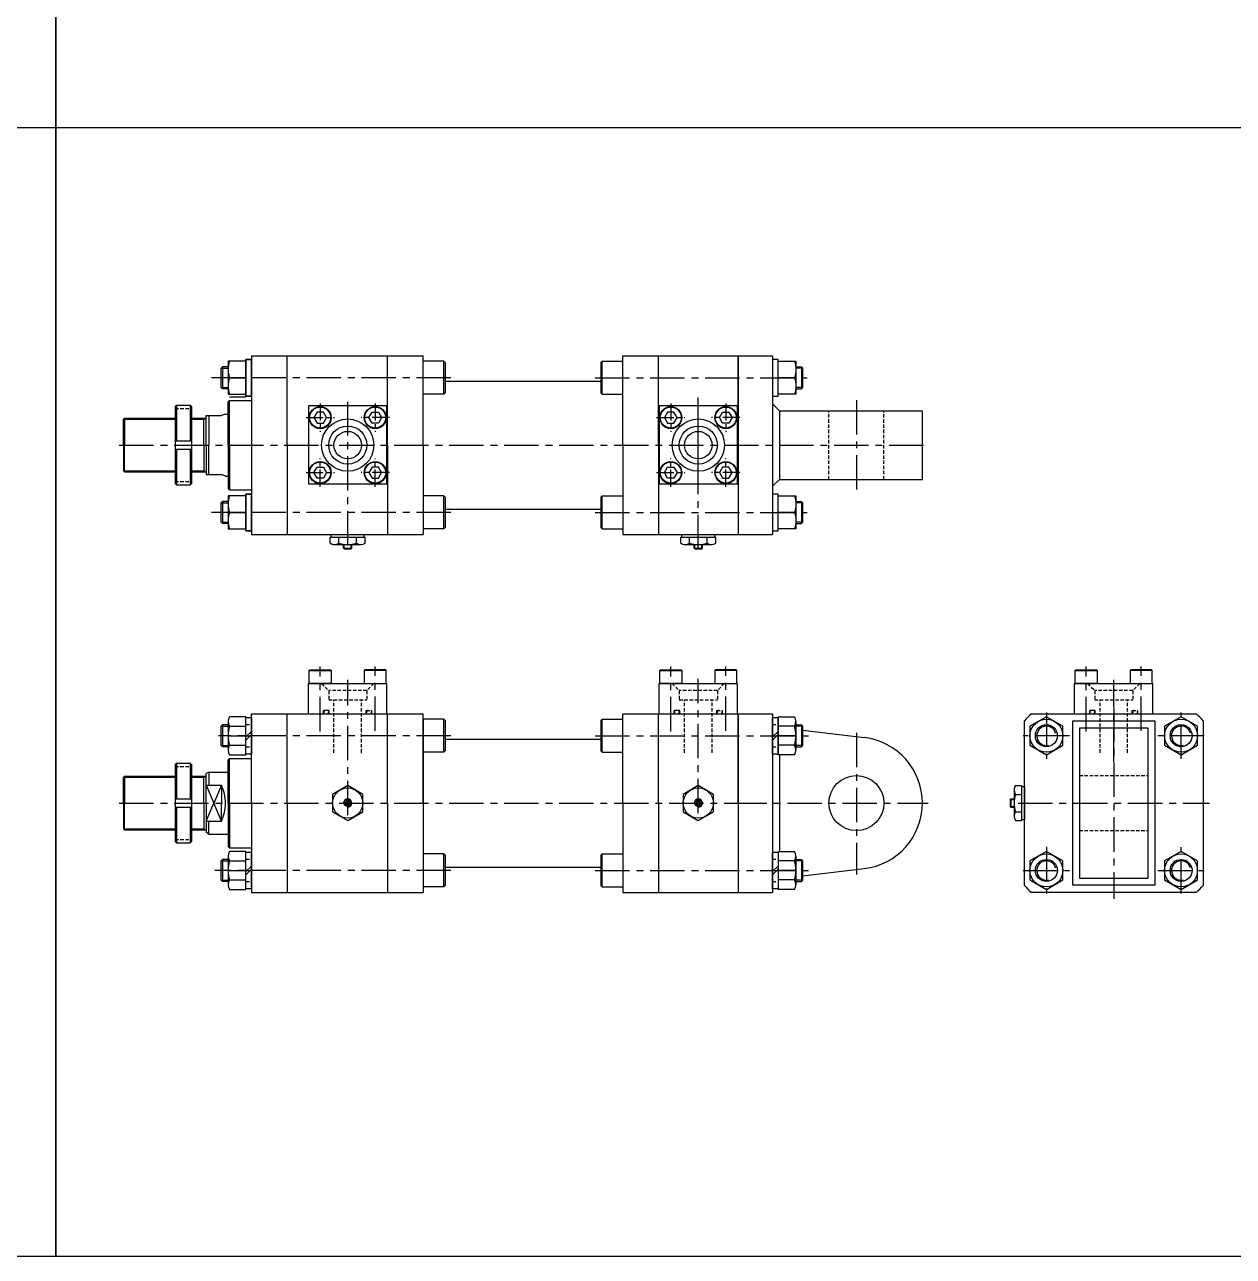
# Model space of a CAD drawing. Extents: x -819 to 10005, y 0 to 4179.
# Drawn here: x 2590 to 3469, y 2387 to 3283 of the extents above; entities that cross this region are included whole.
import ezdxf

# ---------------------------------------------------------------- set-up
doc = ezdxf.new("R2010")
doc.units = 0
doc.header["$LTSCALE"] = 10
doc.header["$MEASUREMENT"] = 0
for name, pattern in [('CENTER', [2, 1.25, -0.25, 0.25, -0.25]), ('CENTERX2', [4, 2.5, -0.5, 0.5, -0.5]), ('HIDDEN', [0.375, 0.25, -0.125])]:
    doc.linetypes.add(name, pattern=pattern)
doc.layers.get('0').update_dxf_attribs({"linetype": 'CONTINUOUS'})
doc.layers.get('DEFPOINTS').update_dxf_attribs({"linetype": 'CONTINUOUS'})
for name, color, linetype in [('BOM-UDEF', 3, 'CONTINUOUS'), ('CEN', 1, 'CENTERX2'), ('CENTER', 1, 'CENTER'), ('DIM', 2, 'CONTINUOUS'), ('HIDDEN', 2, 'HIDDEN'), ('ML', 7, 'CONTINUOUS')]:
    doc.layers.add(name, color=color, linetype=linetype)

msp = doc.modelspace()

# ---------------------------------------------------------------- linework, layer by layer
for p, q in [((2613, 2387.17), (2613, 4179.17)), ((2613, 4029.17), (2613, 2387.17)), ((5627.93, 3208.17), (0, 3208.17)), ((2822.23, 2902.42), (2822.73, 2901.92)), ((2822.23, 2902.42), (2828.23, 2902.42)), ((2822.73, 2901.92), (2827.73, 2901.92)), ((2828.23, 2902.42), (2827.73, 2901.92)), ((3077.23, 2902.42), (3077.73, 2901.92)), ((3077.23, 2902.42), (3083.23, 2902.42)), ((3077.73, 2901.92), (3082.73, 2901.92)), ((3083.23, 2902.42), (3082.73, 2901.92)), ((3307.5, 2719.9), (3307, 2719.4)), ((3307, 2719.4), (3307, 2714.4)), ((3307.5, 2719.9), (3307.5, 2713.9)), ((3307.5, 2713.9), (3307, 2714.4)), ((5627.93, 2387.17), (0, 2387.17))]:
    msp.add_line(p, q)
at = {"color": 7, "linetype": 'Continuous'}
for p, q in [((2813.23, 2912.32), (2837.23, 2912.32)), ((2813.23, 2910.32), (2813.23, 2912.32)), ((2837.23, 2910.32), (2837.23, 2912.32)), ((3068.23, 2912.32), (3092.23, 2912.32)), ((3068.23, 2910.32), (3068.23, 2912.32)), ((3092.23, 2910.32), (3092.23, 2912.32)), ((2812.53, 2905.9), (2812.53, 2910.32)), ((2812.53, 2910.32), (2825.23, 2910.32)), ((2815.7, 2904.92), (2834.76, 2904.92)), ((2818.88, 2905.9), (2818.88, 2910.32)), ((2822.73, 2901.92), (2822.73, 2904.92)), ((2825.23, 2910.32), (2837.93, 2910.32)), ((2827.73, 2901.92), (2827.73, 2904.92)), ((2831.58, 2905.9), (2831.58, 2910.32)), ((2837.93, 2905.9), (2837.93, 2910.32)), ((3067.53, 2905.9), (3067.53, 2910.32)), ((3067.53, 2910.32), (3080.23, 2910.32)), ((3070.7, 2904.92), (3089.76, 2904.92)), ((3073.88, 2905.9), (3073.88, 2910.32)), ((3077.73, 2901.92), (3077.73, 2904.92)), ((3080.23, 2910.32), (3092.93, 2910.32)), ((3082.73, 2901.92), (3082.73, 2904.92)), ((3086.58, 2905.9), (3086.58, 2910.32)), ((3092.93, 2905.9), (3092.93, 2910.32)), ((3310, 2726.43), (3310, 2707.38)), ((3310.98, 2729.61), (3315.4, 2729.61)), ((3315.4, 2729.61), (3315.4, 2716.9)), ((3315.4, 2728.9), (3317.4, 2728.9)), ((3317.4, 2728.9), (3317.4, 2704.9)), ((3307, 2719.4), (3310, 2719.4)), ((3310.98, 2723.25), (3315.4, 2723.25)), ((3315.4, 2716.9), (3315.4, 2704.2)), ((3307, 2714.4), (3310, 2714.4)), ((3310.98, 2710.55), (3315.4, 2710.55)), ((3310.98, 2704.2), (3315.4, 2704.2)), ((3315.4, 2704.9), (3317.4, 2704.9))]:
    msp.add_line(p, q, dxfattribs=at)
at = {"color": 3}
for p, q in [((2822.23, 2902.42), (2822.23, 2904.92)), ((2828.23, 2902.42), (2828.23, 2904.92)), ((3077.23, 2902.42), (3077.23, 2904.92)), ((3083.23, 2902.42), (3083.23, 2904.92)), ((3307.5, 2719.9), (3310, 2719.9)), ((3307.5, 2713.9), (3310, 2713.9))]:
    msp.add_line(p, q, dxfattribs=at)
at = {"color": 7, "linetype": 'Continuous'}
for points in [[(2814.23, 2710.55), (2825.23, 2704.2), (2836.23, 2710.55), (2836.23, 2723.25), (2825.23, 2729.61), (2814.23, 2723.25)], [(3069.23, 2710.55), (3080.23, 2704.2), (3091.23, 2710.55), (3091.23, 2723.25), (3080.23, 2729.61), (3069.23, 2723.25)], [(2824.36, 2718.4), (2823.5, 2716.9), (2824.36, 2715.4), (2826.1, 2715.4), (2826.96, 2716.9), (2826.1, 2718.4)], [(3079.36, 2718.4), (3078.5, 2716.9), (3079.36, 2715.4), (3081.1, 2715.4), (3081.96, 2716.9), (3081.1, 2718.4)]]:
    msp.add_lwpolyline(points, close=True, dxfattribs=at)
for centre, radius in [((2825.23, 2716.9), 11), ((3080.23, 2716.9), 11), ((2825.23, 2716.9), 2.5), ((3080.23, 2716.9), 2.5)]:
    msp.add_circle(centre, radius, dxfattribs=at)
for centre, radius, start, end in [((2815.7, 2910.54), 5.62, 235.61575, 270), ((2815.7, 2910.54), 5.62, 235.61575, 304.38425), ((2825.23, 2925.94), 21.02, 252.41205, 270), ((2825.23, 2925.94), 21.02, 270, 287.58795), ((2834.76, 2910.54), 5.62, 235.61575, 304.38425), ((3070.7, 2910.54), 5.62, 235.61575, 270), ((3070.7, 2910.54), 5.62, 235.61575, 304.38425), ((3080.23, 2925.94), 21.02, 252.41205, 270), ((3080.23, 2925.94), 21.02, 270, 287.58795), ((3089.76, 2910.54), 5.62, 235.61575, 304.38425), ((3315.63, 2726.43), 5.62, 145.61575, 180), ((3315.63, 2726.43), 5.62, 145.61575, 214.38425), ((3331.02, 2716.9), 21.02, 162.41205, 180), ((3331.02, 2716.9), 21.02, 180, 197.58795), ((3315.63, 2707.38), 5.62, 145.61575, 214.38425)]:
    msp.add_arc(centre, radius, start, end, dxfattribs=at)
at = {"layer": 'BOM-UDEF', "color": 0}
for p, q in [((3412.4, 2776.4), (3352.4, 2776.4)), ((3352.4, 2776.4), (3352.4, 2657.4)), ((3357.4, 2771.4), (3357.4, 2662.4)), ((3407.4, 2771.4), (3357.4, 2771.4)), ((3407.4, 2662.4), (3407.4, 2771.4)), ((3412.4, 2657.4), (3412.4, 2776.4)), ((3357.4, 2662.4), (3407.4, 2662.4)), ((3352.4, 2657.4), (3412.4, 2657.4))]:
    msp.add_line(p, q, dxfattribs=at)
at = {"layer": 'CEN'}
for p, q in [((2900.33, 3026.32), (2726.24, 3026.32)), ((3005.3, 3026.32), (3159.51, 3026.32)), ((3080.23, 2946.9), (3080.23, 3016.17)), ((2825.23, 2904.35), (2825.23, 3008.88)), ((3080.23, 2901.59), (3080.23, 3008.88)), ((3195.23, 3010.03), (3195.23, 2944.13)), ((2659.06, 2977.32), (3247.08, 2977.32)), ((3080.23, 2977.32), (3080.23, 2977.4)), ((3080.23, 2977.32), (3080.23, 2977.24)), ((2900.33, 2928.32), (2726.24, 2928.32)), ((3005.3, 2928.32), (3159.51, 2928.32)), ((2805.23, 2769.08), (2805.23, 2816.17)), ((2845.23, 2769.35), (2845.23, 2816.17)), ((3060.23, 2769.08), (3060.23, 2816.17)), ((3100.23, 2769.35), (3100.23, 2816.17)), ((3362.4, 2769.08), (3362.4, 2816.17)), ((3402.4, 2769.35), (3402.4, 2816.17)), ((2825.23, 2708.15), (2825.23, 2806.65)), ((3080.23, 2709.49), (3080.23, 2807.27)), ((3382.4, 2746.89), (3382.4, 2806.65)), ((3333.4, 2782.75), (3333.4, 2749.06)), ((3382.4, 2786.54), (3382.4, 2647.27)), ((3431.4, 2749.06), (3431.4, 2782.75)), ((2900.33, 2765.9), (2731.37, 2765.9)), ((3005.3, 2765.9), (3160.98, 2765.9)), ((3195.23, 2768.01), (3195.23, 2665.01)), ((3350.25, 2765.9), (3316.56, 2765.9)), ((3448.25, 2765.9), (3414.56, 2765.9)), ((2659.06, 2716.9), (3114.33, 2716.9)), ((3105.04, 2716.9), (3247.47, 2716.9)), ((3312.76, 2716.9), (3452.04, 2716.9)), ((3333.4, 2684.75), (3333.4, 2651.06)), ((3431.4, 2651.06), (3431.4, 2684.75)), ((2900.33, 2667.9), (2728.7, 2667.9)), ((3005.3, 2667.9), (3162.77, 2667.9)), ((3316.56, 2667.9), (3350.25, 2667.9)), ((3414.56, 2667.9), (3448.25, 2667.9))]:
    msp.add_line(p, q, dxfattribs=at)
at = {"layer": 'CENTER'}
for p, q in [((2738.14, 3026.32), (2751.32, 3026.32)), ((3151.32, 3026.32), (3138.14, 3026.32)), ((2805.23, 3007.63), (2805.23, 2987.01)), ((2845.23, 3007.63), (2845.23, 2987.01)), ((3060.23, 3007.63), (3060.23, 2987.01)), ((3100.23, 3007.63), (3100.23, 2987.01)), ((2794.92, 2997.32), (2815.54, 2997.32)), ((2855.54, 2997.32), (2834.92, 2997.32)), ((3049.92, 2997.32), (3070.54, 2997.32)), ((3110.54, 2997.32), (3089.92, 2997.32)), ((2805.23, 2947.01), (2805.23, 2967.63)), ((2845.23, 2947.01), (2845.23, 2967.63)), ((3060.23, 2947.01), (3060.23, 2967.63)), ((3100.23, 2947.01), (3100.23, 2967.63)), ((2794.92, 2957.32), (2815.54, 2957.32)), ((2855.54, 2957.32), (2834.92, 2957.32)), ((3049.92, 2957.32), (3070.54, 2957.32)), ((3110.54, 2957.32), (3089.92, 2957.32)), ((2738.14, 2928.32), (2751.32, 2928.32)), ((3151.32, 2928.32), (3138.14, 2928.32)), ((2738.14, 2765.9), (2751.32, 2765.9)), ((2751.14, 2765.9), (2755.32, 2765.9)), ((3134.14, 2765.9), (3138.32, 2765.9)), ((3151.32, 2765.9), (3138.14, 2765.9)), ((2738.14, 2667.9), (2751.32, 2667.9)), ((2751.14, 2667.9), (2755.32, 2667.9)), ((3134.14, 2667.9), (3138.32, 2667.9)), ((3151.32, 2667.9), (3138.14, 2667.9))]:
    msp.add_line(p, q, dxfattribs=at)
at = {"layer": 'DEFPOINTS', "color": 0, "linetype": 'ByBlock'}
for p in [(2738.39, 2756.9), (2722.23, 2695.4), (2738.39, 2676.9)]:
    msp.add_point(p, dxfattribs=at)
at = {"layer": 'DIM'}
for centre in [(2825.23, 2716.9), (3080.23, 2716.9)]:
    msp.add_arc(centre, 3, 270, 180, dxfattribs=at)
at = {"layer": 'HIDDEN'}
for p, q in [((2751.23, 2774), (2755.23, 2774)), ((3134.23, 2774), (3138.23, 2774)), ((2751.23, 2757.8), (2755.23, 2757.8)), ((3134.23, 2757.8), (3138.23, 2757.8)), ((2751.23, 2676), (2755.23, 2676)), ((3134.23, 2676), (3138.23, 2676)), ((2751.23, 2659.8), (2755.23, 2659.8)), ((3134.23, 2659.8), (3138.23, 2659.8))]:
    msp.add_line(p, q, dxfattribs=at)
at = {"layer": 'ML'}
for p, q in [((2755.23, 3039.62), (2751.23, 3039.62)), ((2751.23, 3039.62), (2751.23, 3013.02)), ((2751.23, 3039.62), (2755.23, 3039.62)), ((2751.23, 3013.02), (2751.23, 3039.62)), ((2755.23, 3042.32), (2880.23, 3042.32)), ((2755.23, 3042.32), (2755.23, 2912.32)), ((2755.23, 3013.02), (2755.23, 3039.62)), ((2755.23, 3039.62), (2755.23, 3013.02)), ((2781.23, 2977.32), (2781.23, 3042.32)), ((2854.23, 2977.32), (2854.23, 3042.32)), ((2880.23, 2977.32), (2880.23, 3042.32)), ((2895.23, 3038.32), (2880.23, 3038.32)), ((2895.23, 3014.32), (2895.23, 3038.32)), ((2896.23, 3037.32), (2895.23, 3038.32)), ((3009.23, 3037.32), (3010.23, 3038.32)), ((3010.23, 3038.32), (3025.23, 3038.32)), ((3010.23, 3014.32), (3010.23, 3038.32)), ((3025.23, 2977.32), (3025.23, 3042.32)), ((3025.23, 3042.32), (3109.23, 3042.32)), ((3051.23, 2977.32), (3051.23, 3042.32)), ((3109.23, 2977.32), (3109.23, 3042.32)), ((3109.23, 2977.32), (3109.23, 3042.32)), ((3109.23, 3042.32), (3134.23, 3042.32)), ((3109.23, 3042.32), (3109.23, 2912.32)), ((3134.23, 3042.32), (3134.23, 2912.32)), ((3134.23, 3042.32), (3134.23, 2912.32)), ((3138.23, 3039.62), (3134.23, 3039.62)), ((3134.23, 3039.62), (3134.23, 3013.02)), ((3138.23, 3013.02), (3138.23, 3039.62)), ((2734.23, 3034.32), (2733.23, 3033.32)), ((2733.23, 3019.32), (2733.23, 3033.32)), ((2734.23, 3034.32), (2734.23, 3018.32)), ((2738.23, 3034.32), (2734.23, 3034.32)), ((2896.23, 3037.32), (2896.23, 3015.32)), ((3009.23, 3037.32), (3009.23, 3015.32)), ((3151.23, 3034.32), (3155.23, 3034.32)), ((3155.23, 3034.32), (3156.23, 3033.32)), ((3155.23, 3034.32), (3155.23, 3018.32)), ((3156.23, 3019.32), (3156.23, 3033.32)), ((2751.23, 3026.32), (2739.3, 3026.32)), ((2896.23, 3023.82), (3009.23, 3023.82)), ((3138.23, 3026.32), (3150.16, 3026.32)), ((2733.23, 3019.32), (2734.23, 3018.32)), ((2738.23, 3018.32), (2734.23, 3018.32)), ((2739.3, 3012.47), (2751.23, 3012.47)), ((2751.23, 3013.02), (2755.23, 3013.02)), ((2755.23, 3013.02), (2751.23, 3013.02)), ((2895.23, 3014.32), (2880.23, 3014.32)), ((2896.23, 3015.32), (2895.23, 3014.32)), ((3009.23, 3015.32), (3010.23, 3014.32)), ((3010.23, 3014.32), (3025.23, 3014.32)), ((3134.23, 3013.02), (3138.23, 3013.02)), ((3151.23, 3018.32), (3155.23, 3018.32)), ((3156.23, 3019.32), (3155.23, 3018.32)), ((2700.7, 3006.32), (2699.7, 3005.32)), ((2699.7, 3005.32), (2699.7, 2949.32)), ((2700.7, 3006.32), (2710.7, 3006.32)), ((2700.7, 3006.32), (2700.7, 2980.32)), ((2710.7, 3006.32), (2711.7, 3005.32)), ((2710.7, 3006.32), (2710.7, 2980.32)), ((2711.7, 3005.32), (2711.7, 2949.32)), ((2738.23, 3008.82), (2739.23, 3009.82)), ((2738.23, 2977.32), (2738.23, 3008.82)), ((2739.23, 2977.32), (2739.23, 3009.82)), ((2739.23, 3009.82), (2755.23, 3009.82)), ((2853.73, 3005.82), (2796.73, 3005.82)), ((2796.73, 3005.82), (2796.73, 2948.82)), ((2853.73, 2948.82), (2853.73, 3005.82)), ((3051.73, 3005.82), (3051.73, 2948.82)), ((3108.73, 3005.82), (3051.73, 3005.82)), ((3108.73, 2948.82), (3108.73, 3005.82)), ((3108.73, 2948.82), (3108.73, 3005.82)), ((3134.23, 3007.32), (3139.23, 3002.32)), ((3139.23, 3002.32), (3243.23, 3002.32)), ((3139.23, 3002.32), (3139.23, 2952.32)), ((3243.23, 2952.32), (3243.23, 3002.32)), ((2662.98, 2996.82), (2662.23, 2996.07)), ((2662.23, 2977.32), (2662.23, 2996.07)), ((2662.98, 2996.82), (2662.98, 2977.32)), ((2662.98, 2996.82), (2699.7, 2996.82)), ((2711.7, 2996.82), (2722.23, 2996.82)), ((2720.54, 2977.32), (2720.54, 2996.82)), ((2722.23, 2977.32), (2722.23, 2998.82)), ((2722.23, 2998.82), (2733.33, 2998.82)), ((2724.23, 2998.82), (2724.23, 2977.32)), ((2736.33, 2999.82), (2733.33, 2998.82)), ((2736.33, 2999.82), (2738.23, 2999.82)), ((2662.23, 2977.32), (2662.23, 2958.57)), ((2662.98, 2957.82), (2662.98, 2977.32)), ((2699.7, 2980.32), (2711.7, 2980.32)), ((2720.54, 2977.32), (2720.54, 2957.82)), ((2722.23, 2977.32), (2722.23, 2955.82)), ((2724.23, 2955.82), (2724.23, 2977.32)), ((2738.23, 2977.32), (2738.23, 2945.82)), ((2739.23, 2977.32), (2739.23, 2944.82)), ((2781.23, 2977.32), (2781.23, 2912.32)), ((2854.23, 2977.32), (2854.23, 2912.32)), ((2880.23, 2977.32), (2880.23, 2912.32)), ((3025.23, 2977.32), (3025.23, 2912.32)), ((3051.23, 2977.32), (3051.23, 2912.32)), ((3109.23, 2977.32), (3109.23, 2912.32)), ((3109.23, 2977.32), (3109.23, 2912.32)), ((2699.7, 2974.32), (2711.7, 2974.32)), ((2700.7, 2974.32), (2700.7, 2948.32)), ((2710.7, 2974.32), (2710.7, 2948.32)), ((2662.98, 2957.82), (2662.23, 2958.57)), ((2662.98, 2957.82), (2699.7, 2957.82)), ((2711.7, 2957.82), (2722.23, 2957.82)), ((2700.7, 2948.32), (2699.7, 2949.32)), ((2700.7, 2948.32), (2710.7, 2948.32)), ((2710.7, 2948.32), (2711.7, 2949.32)), ((2722.23, 2955.82), (2733.33, 2955.82)), ((2736.33, 2954.82), (2733.33, 2955.82)), ((2736.33, 2954.82), (2738.23, 2954.82)), ((2736.33, 2954.82), (2738.23, 2954.82)), ((2853.73, 2948.82), (2796.73, 2948.82)), ((3108.73, 2948.82), (3051.73, 2948.82)), ((3134.23, 2947.32), (3139.23, 2952.32)), ((3139.23, 2952.32), (3243.23, 2952.32)), ((2738.23, 2945.82), (2739.23, 2944.82)), ((2739.23, 2944.82), (2755.23, 2944.82)), ((2755.23, 2941.62), (2751.23, 2941.62)), ((2751.23, 2941.62), (2751.23, 2915.02)), ((2751.23, 2941.62), (2755.23, 2941.62)), ((2751.23, 2915.02), (2751.23, 2941.62)), ((2755.23, 2915.02), (2755.23, 2941.62)), ((2755.23, 2941.62), (2755.23, 2915.02)), ((2895.23, 2940.32), (2880.23, 2940.32)), ((2895.23, 2916.32), (2895.23, 2940.32)), ((2896.23, 2939.32), (2895.23, 2940.32)), ((2896.23, 2939.32), (2896.23, 2917.32)), ((3009.23, 2939.32), (3010.23, 2940.32)), ((3009.23, 2939.32), (3009.23, 2917.32)), ((3010.23, 2940.32), (3025.23, 2940.32)), ((3010.23, 2916.32), (3010.23, 2940.32)), ((3138.23, 2941.62), (3134.23, 2941.62)), ((3138.23, 2915.02), (3138.23, 2941.62)), ((2734.23, 2936.32), (2733.23, 2935.32)), ((2733.23, 2921.32), (2733.23, 2935.32)), ((2734.23, 2936.32), (2734.23, 2920.32)), ((2738.23, 2936.32), (2734.23, 2936.32)), ((2896.23, 2930.82), (3009.23, 2930.82)), ((3151.23, 2936.32), (3155.23, 2936.32)), ((3155.23, 2936.32), (3155.23, 2920.32)), ((3155.23, 2936.32), (3156.23, 2935.32)), ((3156.23, 2921.32), (3156.23, 2935.32)), ((2733.23, 2921.32), (2734.23, 2920.32)), ((2751.23, 2928.32), (2739.3, 2928.32)), ((3138.23, 2928.32), (3150.16, 2928.32)), ((3156.23, 2921.32), (3155.23, 2920.32)), ((2738.23, 2920.32), (2734.23, 2920.32)), ((2751.23, 2915.02), (2755.23, 2915.02)), ((2755.23, 2915.02), (2751.23, 2915.02)), ((2755.23, 2912.32), (2880.23, 2912.32)), ((2755.23, 2912.32), (2880.23, 2912.32)), ((2895.23, 2916.32), (2880.23, 2916.32)), ((2896.23, 2917.32), (2895.23, 2916.32)), ((3009.23, 2917.32), (3010.23, 2916.32)), ((3010.23, 2916.32), (3025.23, 2916.32)), ((3025.23, 2912.32), (3134.23, 2912.32)), ((3134.23, 2915.02), (3138.23, 2915.02)), ((3151.23, 2920.32), (3155.23, 2920.32)), ((2797.23, 2813.3), (2797.58, 2813.9)), ((2797.58, 2813.9), (2812.88, 2813.9)), ((2812.88, 2813.9), (2813.23, 2813.3)), ((2837.58, 2813.9), (2837.23, 2813.3)), ((2852.88, 2813.9), (2837.58, 2813.9)), ((2853.23, 2813.3), (2852.88, 2813.9)), ((3052.23, 2813.3), (3052.58, 2813.9)), ((3052.58, 2813.9), (3067.88, 2813.9)), ((3067.88, 2813.9), (3068.23, 2813.3)), ((3092.58, 2813.9), (3092.23, 2813.3)), ((3107.88, 2813.9), (3092.58, 2813.9)), ((3108.23, 2813.3), (3107.88, 2813.9)), ((3354.4, 2813.3), (3354.75, 2813.9)), ((3354.75, 2813.9), (3370.06, 2813.9)), ((3370.06, 2813.9), (3370.4, 2813.3)), ((3394.75, 2813.9), (3394.4, 2813.3)), ((3410.06, 2813.9), (3394.75, 2813.9)), ((3410.4, 2813.3), (3410.06, 2813.9)), ((2797.23, 2803.9), (2797.23, 2813.3)), ((2797.23, 2813.3), (2813.23, 2813.3)), ((2813.23, 2813.3), (2813.23, 2803.9)), ((2853.23, 2813.3), (2837.23, 2813.3)), ((2837.23, 2813.3), (2837.23, 2803.9)), ((2853.23, 2803.9), (2853.23, 2813.3)), ((3052.23, 2813.3), (3068.23, 2813.3)), ((3052.23, 2803.9), (3052.23, 2813.3)), ((3068.23, 2813.3), (3068.23, 2803.9)), ((3108.23, 2813.3), (3092.23, 2813.3)), ((3092.23, 2813.3), (3092.23, 2803.9)), ((3108.23, 2803.9), (3108.23, 2813.3)), ((3354.4, 2813.3), (3370.4, 2813.3)), ((3354.4, 2803.9), (3354.4, 2813.3)), ((3370.4, 2813.3), (3370.4, 2803.9)), ((3410.4, 2813.3), (3394.4, 2813.3)), ((3394.4, 2813.3), (3394.4, 2803.9)), ((3410.4, 2803.9), (3410.4, 2813.3)), ((2796.73, 2803.9), (2853.73, 2803.9)), ((2796.73, 2781.9), (2796.73, 2803.9)), ((2813.23, 2803.9), (2797.23, 2803.9)), ((2853.73, 2781.9), (2853.73, 2803.9)), ((3051.73, 2803.9), (3108.73, 2803.9)), ((3051.73, 2781.9), (3051.73, 2803.9)), ((3068.23, 2803.9), (3052.23, 2803.9)), ((3108.73, 2781.9), (3108.73, 2803.9)), ((3353.9, 2803.9), (3410.9, 2803.9)), ((3353.9, 2781.9), (3353.9, 2803.9)), ((3370.4, 2803.9), (3354.4, 2803.9)), ((3410.9, 2781.9), (3410.9, 2803.9)), ((2751.23, 2779.76), (2739.3, 2779.76)), ((2751.23, 2752.05), (2751.23, 2779.76)), ((2755.23, 2716.9), (2755.23, 2781.9)), ((2755.23, 2781.9), (2880.23, 2781.9)), ((2755.23, 2753.9), (2755.23, 2777.9)), ((2781.23, 2716.9), (2781.23, 2781.9)), ((2854.23, 2716.9), (2854.23, 2781.9)), ((2880.23, 2716.9), (2880.23, 2781.9)), ((2895.23, 2777.9), (2880.23, 2777.9)), ((2880.23, 2777.9), (2880.23, 2655.9)), ((2895.23, 2753.9), (2895.23, 2777.9)), ((2896.23, 2776.9), (2895.23, 2777.9)), ((3009.23, 2776.9), (3010.23, 2777.9)), ((3010.23, 2777.9), (3025.23, 2777.9)), ((3010.23, 2753.9), (3010.23, 2777.9)), ((3025.23, 2716.9), (3025.23, 2781.9)), ((3025.23, 2781.9), (3109.23, 2781.9)), ((3051.23, 2716.9), (3051.23, 2781.9)), ((3109.23, 2716.9), (3109.23, 2781.9)), ((3109.23, 2716.9), (3109.23, 2781.9)), ((3109.23, 2781.9), (3134.23, 2781.9)), ((3109.23, 2781.9), (3109.23, 2651.9)), ((3134.23, 2781.9), (3134.23, 2651.9)), ((3138.23, 2779.76), (3150.16, 2779.76)), ((3138.23, 2752.05), (3138.23, 2779.76)), ((3322.45, 2781.9), (3442.35, 2781.9)), ((2734.23, 2773.9), (2733.23, 2772.9)), ((2733.23, 2758.9), (2733.23, 2772.9)), ((2734.23, 2773.9), (2734.23, 2757.9)), ((2738.23, 2773.9), (2734.23, 2773.9)), ((2738.23, 2776.3), (2738.23, 2755.51)), ((2739.3, 2772.83), (2751.23, 2772.83)), ((2751.23, 2765.04), (2755.23, 2769.04)), ((2896.23, 2776.9), (2896.23, 2754.9)), ((3009.23, 2776.9), (3009.23, 2754.9)), ((3134.23, 2765.04), (3138.23, 2769.04)), ((3150.16, 2772.83), (3138.23, 2772.83)), ((3151.23, 2776.3), (3151.23, 2755.51)), ((3151.23, 2773.9), (3155.23, 2773.9)), ((3155.23, 2773.9), (3156.23, 2772.9)), ((3155.23, 2773.9), (3155.23, 2757.9)), ((3156.23, 2758.9), (3156.23, 2772.9)), ((3156.23, 2769.88), (3200.9, 2764.57)), ((3317.4, 2656.96), (3317.4, 2776.85)), ((3447.4, 2776.85), (3447.4, 2656.96)), ((2751.23, 2762.77), (2755.23, 2766.77)), ((2896.23, 2763.4), (3009.23, 2763.4)), ((3134.23, 2762.77), (3138.23, 2766.77)), ((2733.23, 2758.9), (2734.23, 2757.9)), ((2738.23, 2757.9), (2734.23, 2757.9)), ((2739.3, 2758.98), (2751.23, 2758.98)), ((2739.3, 2752.05), (2751.23, 2752.05)), ((2895.23, 2753.9), (2880.23, 2753.9)), ((2896.23, 2754.9), (2895.23, 2753.9)), ((3009.23, 2754.9), (3010.23, 2753.9)), ((3010.23, 2753.9), (3025.23, 2753.9)), ((3150.16, 2758.98), (3138.23, 2758.98)), ((3150.16, 2752.05), (3138.23, 2752.05)), ((3139.23, 2752.05), (3139.23, 2681.76)), ((3151.23, 2757.9), (3155.23, 2757.9)), ((3156.23, 2758.9), (3155.23, 2757.9)), ((2700.7, 2745.9), (2699.7, 2744.9)), ((2699.7, 2744.9), (2699.7, 2688.9)), ((2700.7, 2745.9), (2710.7, 2745.9)), ((2700.7, 2745.9), (2700.7, 2719.9)), ((2710.7, 2745.9), (2711.7, 2744.9)), ((2710.7, 2745.9), (2710.7, 2719.9)), ((2711.7, 2744.9), (2711.7, 2688.9)), ((2738.23, 2748.4), (2739.23, 2749.4)), ((2738.23, 2716.9), (2738.23, 2748.4)), ((2739.23, 2716.9), (2739.23, 2749.4)), ((2739.23, 2749.4), (2755.23, 2749.4)), ((2662.98, 2736.4), (2662.23, 2735.65)), ((2662.23, 2716.9), (2662.23, 2735.65)), ((2662.98, 2736.4), (2699.7, 2736.4)), ((2662.98, 2736.4), (2662.98, 2716.9)), ((2711.7, 2736.4), (2722.23, 2736.4)), ((2720.54, 2716.9), (2720.54, 2736.4)), ((2724.23, 2739.4), (2722.23, 2738.4)), ((2722.23, 2716.9), (2722.23, 2738.4)), ((2724.23, 2739.4), (2724.23, 2730.03)), ((2724.23, 2739.4), (2738.23, 2739.4)), ((2722.23, 2730.03), (2733.33, 2730.03)), ((2733.33, 2730.03), (2733.33, 2716.9)), ((2662.23, 2716.9), (2662.23, 2698.15)), ((2662.98, 2697.4), (2662.98, 2716.9)), ((2699.7, 2719.9), (2711.7, 2719.9)), ((2720.54, 2716.9), (2720.54, 2697.4)), ((2722.23, 2716.9), (2722.23, 2695.4)), ((2733.33, 2703.78), (2733.33, 2716.9)), ((2738.23, 2716.9), (2738.23, 2685.4)), ((2739.23, 2716.9), (2739.23, 2684.4)), ((2755.23, 2716.9), (2755.23, 2651.9)), ((2781.23, 2716.9), (2781.23, 2651.9)), ((2854.23, 2716.9), (2854.23, 2651.9)), ((2880.23, 2716.9), (2880.23, 2651.9)), ((3025.23, 2716.9), (3025.23, 2651.9)), ((3051.23, 2716.9), (3051.23, 2651.9)), ((3109.23, 2716.9), (3109.23, 2651.9)), ((3109.23, 2716.9), (3109.23, 2651.9)), ((2699.7, 2713.9), (2711.7, 2713.9)), ((2700.7, 2713.9), (2700.7, 2687.9)), ((2710.7, 2713.9), (2710.7, 2687.9)), ((2662.98, 2697.4), (2662.23, 2698.15)), ((2662.98, 2697.4), (2699.7, 2697.4)), ((2711.7, 2697.4), (2722.23, 2697.4)), ((2722.23, 2703.78), (2733.33, 2703.78)), ((2724.23, 2694.4), (2724.23, 2703.78)), ((2700.7, 2687.9), (2699.7, 2688.9)), ((2710.7, 2687.9), (2711.7, 2688.9)), ((2724.23, 2694.4), (2722.23, 2695.4)), ((2724.23, 2694.4), (2738.23, 2694.4)), ((2700.7, 2687.9), (2710.7, 2687.9)), ((2738.23, 2685.4), (2739.23, 2684.4)), ((2739.23, 2684.4), (2755.23, 2684.4)), ((2751.23, 2681.76), (2739.3, 2681.76)), ((2751.23, 2654.05), (2751.23, 2681.76)), ((2755.23, 2655.9), (2755.23, 2679.9)), ((2895.23, 2679.9), (2880.23, 2679.9)), ((2895.23, 2655.9), (2895.23, 2679.9)), ((2896.23, 2678.9), (2895.23, 2679.9)), ((3009.23, 2678.9), (3010.23, 2679.9)), ((3010.23, 2679.9), (3025.23, 2679.9)), ((3010.23, 2655.9), (3010.23, 2679.9)), ((3138.23, 2681.76), (3150.16, 2681.76)), ((3138.23, 2681.76), (3138.23, 2654.05)), ((2734.23, 2675.9), (2733.23, 2674.9)), ((2733.23, 2660.9), (2733.23, 2674.9)), ((2738.23, 2675.9), (2734.23, 2675.9)), ((2734.23, 2675.9), (2734.23, 2659.9)), ((2738.23, 2678.3), (2738.23, 2657.51)), ((2739.3, 2674.83), (2751.23, 2674.83)), ((2751.23, 2667.04), (2755.23, 2671.04)), ((2896.23, 2678.9), (2896.23, 2656.9)), ((2896.23, 2670.4), (3009.23, 2670.4)), ((3009.23, 2678.9), (3009.23, 2656.9)), ((3134.23, 2667.04), (3138.23, 2671.04)), ((3150.16, 2674.83), (3138.23, 2674.83)), ((3151.23, 2678.3), (3151.23, 2657.51)), ((3151.23, 2675.9), (3155.23, 2675.9)), ((3155.23, 2675.9), (3155.23, 2659.9)), ((3155.23, 2675.9), (3156.23, 2674.9)), ((3156.23, 2660.9), (3156.23, 2674.9)), ((2751.23, 2664.77), (2755.23, 2668.77)), ((3134.23, 2664.77), (3138.23, 2668.77)), ((3156.23, 2663.93), (3200.9, 2669.24)), ((2733.23, 2660.9), (2734.23, 2659.9)), ((2738.23, 2659.9), (2734.23, 2659.9)), ((2739.3, 2660.98), (2751.23, 2660.98)), ((2739.3, 2654.05), (2751.23, 2654.05)), ((2895.23, 2655.9), (2880.23, 2655.9)), ((2896.23, 2656.9), (2895.23, 2655.9)), ((3009.23, 2656.9), (3010.23, 2655.9)), ((3010.23, 2655.9), (3025.23, 2655.9)), ((3150.16, 2660.98), (3138.23, 2660.98)), ((3150.16, 2654.05), (3138.23, 2654.05)), ((3151.23, 2659.9), (3155.23, 2659.9)), ((3156.23, 2660.9), (3155.23, 2659.9)), ((2755.23, 2651.9), (2880.23, 2651.9)), ((3025.23, 2651.9), (3109.23, 2651.9)), ((3109.23, 2651.9), (3134.23, 2651.9)), ((3442.35, 2651.9), (3322.45, 2651.9))]:
    msp.add_line(p, q, dxfattribs=at)
at = {"layer": 'ML', "color": 2}
for p, q in [((2733.23, 3033.32), (2738.23, 3033.32)), ((3156.23, 3033.32), (3151.23, 3033.32)), ((2733.23, 3019.32), (2738.23, 3019.32)), ((3156.23, 3019.32), (3151.23, 3019.32)), ((2662.23, 2996.07), (2699.7, 2996.07)), ((2711.7, 2996.07), (2720.54, 2996.07)), ((2720.54, 2996.07), (2721.86, 2996.82)), ((2662.23, 2958.57), (2699.7, 2958.57)), ((2711.7, 2958.57), (2720.54, 2958.57)), ((2720.54, 2958.57), (2721.86, 2957.82)), ((2720.54, 2958.57), (2721.86, 2957.82)), ((2733.23, 2935.32), (2738.23, 2935.32)), ((3156.23, 2935.32), (3151.23, 2935.32)), ((2733.23, 2921.32), (2738.23, 2921.32)), ((3156.23, 2921.32), (3151.23, 2921.32)), ((2733.23, 2772.9), (2738.23, 2772.9)), ((3156.23, 2772.9), (3151.23, 2772.9)), ((2733.23, 2758.9), (2738.23, 2758.9)), ((3156.23, 2758.9), (3151.23, 2758.9)), ((2662.23, 2735.65), (2699.7, 2735.65)), ((2711.7, 2735.65), (2720.54, 2735.65)), ((2720.54, 2735.65), (2721.86, 2736.4)), ((2722.23, 2730.03), (2727.78, 2716.9)), ((2733.33, 2730.03), (2727.78, 2716.9)), ((2722.23, 2703.78), (2727.78, 2716.9)), ((2733.33, 2703.78), (2727.78, 2716.9)), ((2662.23, 2698.15), (2699.7, 2698.15)), ((2711.7, 2698.15), (2720.54, 2698.15)), ((2720.54, 2698.15), (2721.86, 2697.4)), ((2733.23, 2674.9), (2738.23, 2674.9)), ((3156.23, 2674.9), (3151.23, 2674.9)), ((2733.23, 2660.9), (2738.23, 2660.9)), ((3156.23, 2660.9), (3151.23, 2660.9))]:
    msp.add_line(p, q, dxfattribs=at)
at = {"layer": 'ML', "color": 2, "linetype": 'HIDDEN'}
for p, q in [((2699.7, 3003.82), (2711.7, 3003.82)), ((3175.23, 2952.32), (3175.23, 3002.32)), ((3215.23, 2952.32), (3215.23, 3002.32)), ((2699.7, 2950.82), (2711.7, 2950.82)), ((2806.23, 2803.9), (2811.38, 2798.75)), ((2839.08, 2798.75), (2811.38, 2798.75)), ((2811.38, 2798.75), (2811.38, 2791.9)), ((2844.23, 2803.9), (2839.08, 2798.75)), ((2839.08, 2798.75), (2839.08, 2791.9)), ((3061.23, 2803.9), (3066.38, 2798.75)), ((3094.08, 2798.75), (3066.38, 2798.75)), ((3066.38, 2798.75), (3066.38, 2791.9)), ((3099.23, 2803.9), (3094.08, 2798.75)), ((3094.08, 2798.75), (3094.08, 2791.9)), ((3363.4, 2803.9), (3368.55, 2798.75)), ((3396.25, 2798.75), (3368.55, 2798.75)), ((3368.55, 2798.75), (3368.55, 2791.9)), ((3401.4, 2803.9), (3396.25, 2798.75)), ((3396.25, 2798.75), (3396.25, 2791.9)), ((2811.38, 2791.9), (2839.08, 2791.9)), ((2815.23, 2753.57), (2815.23, 2791.9)), ((2835.23, 2753.57), (2835.23, 2791.9)), ((3066.38, 2791.9), (3094.08, 2791.9)), ((3070.23, 2753.57), (3070.23, 2791.9)), ((3090.23, 2753.57), (3090.23, 2791.9)), ((3368.55, 2791.9), (3396.25, 2791.9)), ((3372.4, 2753.57), (3372.4, 2791.9)), ((3392.4, 2753.57), (3392.4, 2791.9)), ((2811.73, 2784.3), (2807.73, 2784.3)), ((2807.73, 2781.9), (2807.73, 2784.3)), ((2811.73, 2781.9), (2811.73, 2784.3)), ((2838.73, 2781.9), (2838.73, 2784.3)), ((2838.73, 2784.3), (2842.73, 2784.3)), ((2842.73, 2781.9), (2842.73, 2784.3)), ((3066.73, 2784.3), (3062.73, 2784.3)), ((3062.73, 2781.9), (3062.73, 2784.3)), ((3066.73, 2781.9), (3066.73, 2784.3)), ((3093.73, 2784.3), (3097.73, 2784.3)), ((3093.73, 2781.9), (3093.73, 2784.3)), ((3097.73, 2781.9), (3097.73, 2784.3)), ((3368.9, 2784.3), (3364.9, 2784.3)), ((3364.9, 2781.9), (3364.9, 2784.3)), ((3368.9, 2781.9), (3368.9, 2784.3)), ((3395.9, 2784.3), (3399.9, 2784.3)), ((3395.9, 2781.9), (3395.9, 2784.3)), ((3399.9, 2781.9), (3399.9, 2784.3)), ((2699.7, 2743.4), (2711.7, 2743.4)), ((3357.4, 2736.9), (3407.4, 2736.9)), ((2699.7, 2690.4), (2711.7, 2690.4)), ((3357.4, 2696.9), (3407.4, 2696.9))]:
    msp.add_line(p, q, dxfattribs=at)
at = {"layer": 'ML'}
for points in [[(2751.23, 3038.32), (2738.23, 3038.32), (2738.23, 3014.32), (2751.23, 3014.32)], [(3138.23, 3038.32), (3151.23, 3038.32), (3151.23, 3014.32), (3138.23, 3014.32)], [(2751.23, 2940.32), (2738.23, 2940.32), (2738.23, 2916.32), (2751.23, 2916.32)], [(3138.23, 2940.32), (3151.23, 2940.32), (3151.23, 2916.32), (3138.23, 2916.32)], [(3333.4, 2779.76), (3321.4, 2772.83), (3321.4, 2758.98), (3333.4, 2752.05), (3345.4, 2758.98), (3345.4, 2772.83)], [(3431.4, 2779.76), (3419.4, 2772.83), (3419.4, 2758.98), (3431.4, 2752.05), (3443.4, 2758.98), (3443.4, 2772.83)], [(3333.4, 2681.76), (3321.4, 2674.83), (3321.4, 2660.98), (3333.4, 2654.05), (3345.4, 2660.98), (3345.4, 2674.83)], [(3431.4, 2681.76), (3419.4, 2674.83), (3419.4, 2660.98), (3431.4, 2654.05), (3443.4, 2660.98), (3443.4, 2674.83)]]:
    msp.add_lwpolyline(points, close=True, dxfattribs=at)
for points in [[(2739.3, 3038.32, 0.178633), (2739.3, 3026.32, 0.178633), (2739.3, 3014.32)], [(3150.16, 3038.32, -0.178633), (3150.16, 3026.32, -0.178633), (3150.16, 3014.32)], [(2739.3, 2940.32, 0.178633), (2739.3, 2928.32, 0.178633), (2739.3, 2916.32)], [(3150.16, 2940.32, -0.178633), (3150.16, 2928.32, -0.178633), (3150.16, 2916.32)]]:
    msp.add_lwpolyline(points, format="xyb", dxfattribs=at)
for points in [[(2802.92, 2993.32), (2807.54, 2993.32), (2809.85, 2997.32), (2807.54, 3001.32), (2802.92, 3001.32), (2800.61, 2997.32), (2802.92, 2993.32)], [(2847.54, 2993.32), (2842.92, 2993.32), (2840.61, 2997.32), (2842.92, 3001.32), (2847.54, 3001.32), (2849.85, 2997.32), (2847.54, 2993.32)], [(3057.92, 2993.32), (3062.54, 2993.32), (3064.85, 2997.32), (3062.54, 3001.32), (3057.92, 3001.32), (3055.61, 2997.32), (3057.92, 2993.32)], [(3102.54, 2993.32), (3097.92, 2993.32), (3095.61, 2997.32), (3097.92, 3001.32), (3102.54, 3001.32), (3104.85, 2997.32), (3102.54, 2993.32)], [(2802.92, 2961.32), (2807.54, 2961.32), (2809.85, 2957.32), (2807.54, 2953.32), (2802.92, 2953.32), (2800.61, 2957.32), (2802.92, 2961.32)], [(2847.54, 2961.32), (2842.92, 2961.32), (2840.61, 2957.32), (2842.92, 2953.32), (2847.54, 2953.32), (2849.85, 2957.32), (2847.54, 2961.32)], [(3057.92, 2961.32), (3062.54, 2961.32), (3064.85, 2957.32), (3062.54, 2953.32), (3057.92, 2953.32), (3055.61, 2957.32), (3057.92, 2961.32)], [(3102.54, 2961.32), (3097.92, 2961.32), (3095.61, 2957.32), (3097.92, 2953.32), (3102.54, 2953.32), (3104.85, 2957.32), (3102.54, 2961.32)], [(2751.23, 2779.2), (2755.23, 2779.2), (2755.23, 2752.6), (2751.23, 2752.6), (2751.23, 2779.2)], [(3134.23, 2779.2), (3138.23, 2779.2), (3138.23, 2752.6), (3134.23, 2752.6), (3134.23, 2779.2)], [(2751.23, 2681.2), (2755.23, 2681.2), (2755.23, 2654.6), (2751.23, 2654.6), (2751.23, 2681.2)], [(3134.23, 2681.2), (3138.23, 2681.2), (3138.23, 2654.6), (3134.23, 2654.6), (3134.23, 2681.2)]]:
    msp.add_lwpolyline(points, dxfattribs=at)
for centre, radius in [((2805.23, 2997.32), 8), ((2805.23, 2997.32), 7.65), ((2845.23, 2997.32), 8), ((2845.23, 2997.32), 7.65), ((3060.23, 2997.32), 8), ((3060.23, 2997.32), 7.65), ((3100.23, 2997.32), 8), ((3100.23, 2997.32), 7.65), ((2825.23, 2977.32), 19), ((3080.23, 2977.32), 19), ((2825.23, 2977.32), 13.85), ((2825.23, 2977.32), 10), ((3080.23, 2977.32), 13.85), ((3080.23, 2977.32), 10), ((2805.23, 2957.32), 8), ((2805.23, 2957.32), 7.65), ((2845.23, 2957.32), 8), ((2845.23, 2957.32), 7.65), ((3060.23, 2957.32), 8), ((3060.23, 2957.32), 7.65), ((3100.23, 2957.32), 8), ((3100.23, 2957.32), 7.65), ((3333.4, 2765.9), 12), ((3431.4, 2765.9), 12), ((3333.4, 2765.9), 8), ((3431.4, 2765.9), 8), ((3195.23, 2716.9), 20), ((3333.4, 2667.9), 12), ((3431.4, 2667.9), 12), ((3333.4, 2667.9), 8), ((3431.4, 2667.9), 8)]:
    msp.add_circle(centre, radius, dxfattribs=at)
for centre, radius, start, end in [((2744.36, 2776.3), 6.13, 145.61575, 214.38425), ((3145.1, 2776.3), 6.13, 325.61575, 34.38425), ((3382.4, 2716.9), 88.42, 132.68471, 137.31529), ((3382.4, 2716.9), 88.42, 42.68471, 47.31529), ((2761.16, 2765.9), 22.93, 162.41205, 197.58795), ((3128.3, 2765.9), 22.93, 342.41205, 17.58795), ((3195.23, 2716.9), 48, 276.78384, 83.21616), ((2744.36, 2755.51), 6.13, 145.61575, 214.38425), ((3145.1, 2755.51), 6.13, 325.61575, 34.38425), ((2706.14, 2716.9), 30.2, 0, 25.76648), ((2706.14, 2716.9), 30.2, 334.23352, 0), ((2744.36, 2678.3), 6.13, 145.61575, 214.38425), ((3145.1, 2678.3), 6.13, 325.61575, 34.38425), ((2761.16, 2667.9), 22.93, 162.41205, 197.58795), ((3128.3, 2667.9), 22.93, 342.41205, 17.58795), ((2744.36, 2657.51), 6.13, 145.61575, 214.38425), ((3145.1, 2657.51), 6.13, 325.61575, 34.38425), ((3382.4, 2716.9), 88.42, 222.68471, 227.31529), ((3382.4, 2716.9), 88.42, 312.68471, 317.31529)]:
    msp.add_arc(centre, radius, start, end, dxfattribs=at)
at = {"layer": 'ML', "color": 2, "linetype": 'HIDDEN'}
for centre, start, end in [((2808.96, 2783.1), 90, 270), ((2810.3, 2783.1), 270, 90), ((2840.16, 2783.1), 90, 270), ((2841.5, 2783.1), 270, 90), ((3063.96, 2783.1), 90, 270), ((3065.3, 2783.1), 270, 90), ((3095.16, 2783.1), 90, 270), ((3096.5, 2783.1), 270, 90), ((3366.13, 2783.1), 90, 270), ((3367.47, 2783.1), 270, 90), ((3397.33, 2783.1), 90, 270), ((3398.67, 2783.1), 270, 90)]:
    msp.add_arc(centre, 1.2, start, end, dxfattribs=at)
at = {"layer": 'ML', "color": 2}
for centre in [(3333.4, 2765.9), (3431.4, 2765.9), (3333.4, 2667.9), (3431.4, 2667.9)]:
    msp.add_arc(centre, 7, 14.99543, 282.36462, dxfattribs=at)

doc.saveas('drawing.dxf')
